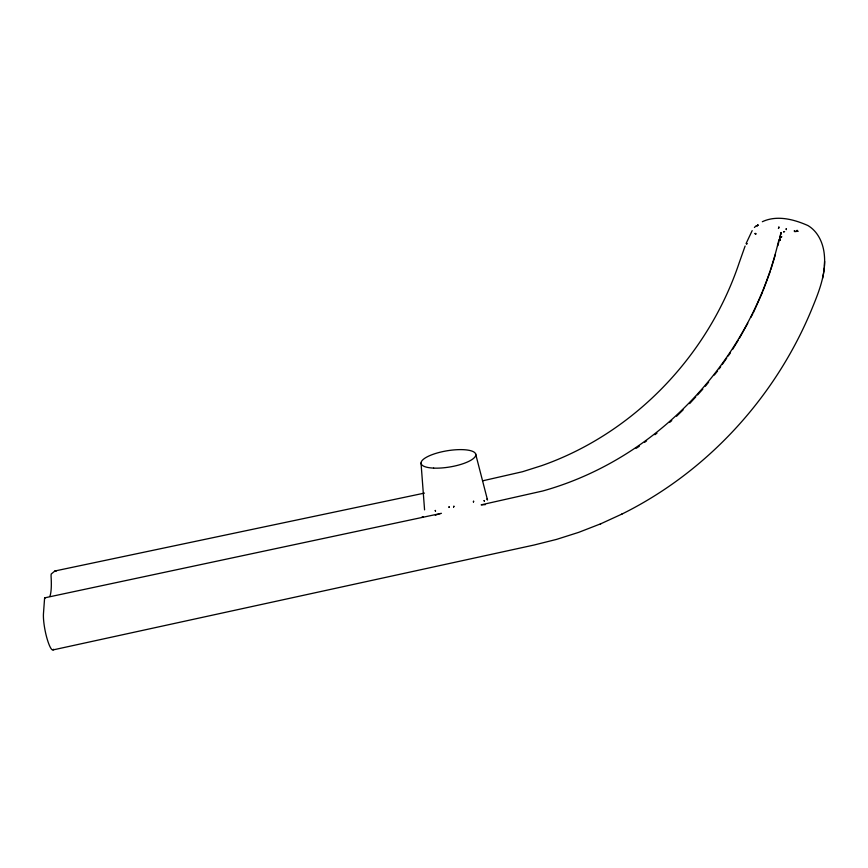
<?xml version="1.0" encoding="UTF-8"?>
<svg xmlns="http://www.w3.org/2000/svg" width="868" height="868" viewBox="0 0 868 868"><rect width="100%" height="100%" fill="white"/><g stroke="black" fill="none" stroke-linecap="round" stroke-linejoin="round"><path stroke-width="1.3" d="M762.321 221.72C776.925 214.873 793.927 219.322 807.967 225.571C818.177 231.647 823.331 243.474 824.34 254.921C826.271 274.559 818.285 293.373 810.983 311.091C774.516 398.206 706.769 472.051 621.998 514.04L621.499 514.279M824.372 266.422L824.6 261.387M779.008 239.666L778.856 240.436M823.678 272.53L824.274 267.637M424.571 509.874L421.023 463.002M745.124 246.013L739.124 263.004C708.104 355.587 634.161 433.165 541.719 465.639L522.547 471.715L482.727 480.807M822.571 278.389L823.569 273.279M777.88 245.655L781.146 232.483L780.354 235.185M778.498 241.488L778.184 242.714C750.375 359.07 658.628 458.597 542.815 490.973L481.176 504.84L485.407 504.623M780.647 234.219L780.907 233.308M779.551 237.832L780.05 236.183M770.806 269.742L775.439 254.422M762.983 290.943L770.426 271.022M746.079 243.55L752.176 230.628M753.326 312.74L762.527 292.19M755.507 233.362L755.768 234.208L754.802 233.503L756.006 233.774M747.793 323.243L739.449 338.205M750.863 317.406L752.708 313.901M732.603 349.424L738.082 340.451M719.181 368.846L720.69 366.697M722.198 364.549L726.711 358.115M728.219 355.967L730.476 352.744M757.601 225.409L758.155 224.877L756.82 226.147L757.807 225.137M705.369 386.227L708.635 382.148M714.353 375.019L717.619 370.94M746.968 243.539L746.491 244.125L746.903 243.734M689.637 403.609L695.778 396.871M697.536 394.951L702.798 389.168M754.411 227.47L756.18 225.713M676.563 416.228L683.094 409.913M669.803 422.271L671.778 420.6M644.533 442.387L646.606 440.846M654.895 434.694L656.967 433.154M636.103 448.333L639.347 446.239M424.452 493.1L54.934 570.981L51.245 573.998A8.919 1.497 79.1 0 0 51.114 576.938A55.498 9.689 78.8 0 1 49.845 596.425M53.111 649.904L534.015 545.039L556.54 539.397L578.674 532.366L600.884 523.729M600.352 523.979L621.998 514.04M435.324 515.277L437.266 514.474M438.166 514.138L440.369 513.53M44.919 597.802L441.443 513.324M797.301 230.866L797.855 231.3L794.589 231.55L794.253 230.736L794.806 231.474L797.855 231.3L797.084 230.259L797.442 230.845M486.872 499.057L487.512 500.001L475.588 453.801M45.407 597.922A9.374 1.649 79.3 0 0 44.572 598.421L43.443 613.936A19.009 3.374 79.5 0 0 46.698 637.362A23.675 4.188 79.4 0 0 53.686 649.264M54.934 570.981A17.555 2.897 79.1 0 1 56.019 571.415M780.18 239.177L780.017 240.436L780.18 239.177M484.127 500.565L484.431 501.259L484.127 500.565M425.146 511.274L425.146 511.274M473.602 501.259L473.418 501.964L473.602 501.259M778.9 227.09L778.487 228.447L778.9 227.09M453.899 506.261L453.573 507.053L453.899 506.261M781.667 236.845L781.113 237.029L781.667 236.845M784.553 231.539L783.674 231.864L784.553 231.539M786.202 228.827L786.321 229.564L786.202 228.827M490.268 499.686L490.268 499.686M422.857 516.785L422.293 516.959L422.857 516.785M435.28 510.46L435.508 511.144L435.28 510.46M449.071 506.814L449.147 507.411L449.071 506.814M433.631 468.112A27.722 8.213 -9.4 0 0 475.762 455.179A27.722 8.213 -9.4 0 0 435.834 453.4A27.722 8.213 -9.4 0 0 433.631 468.112"/></g></svg>
